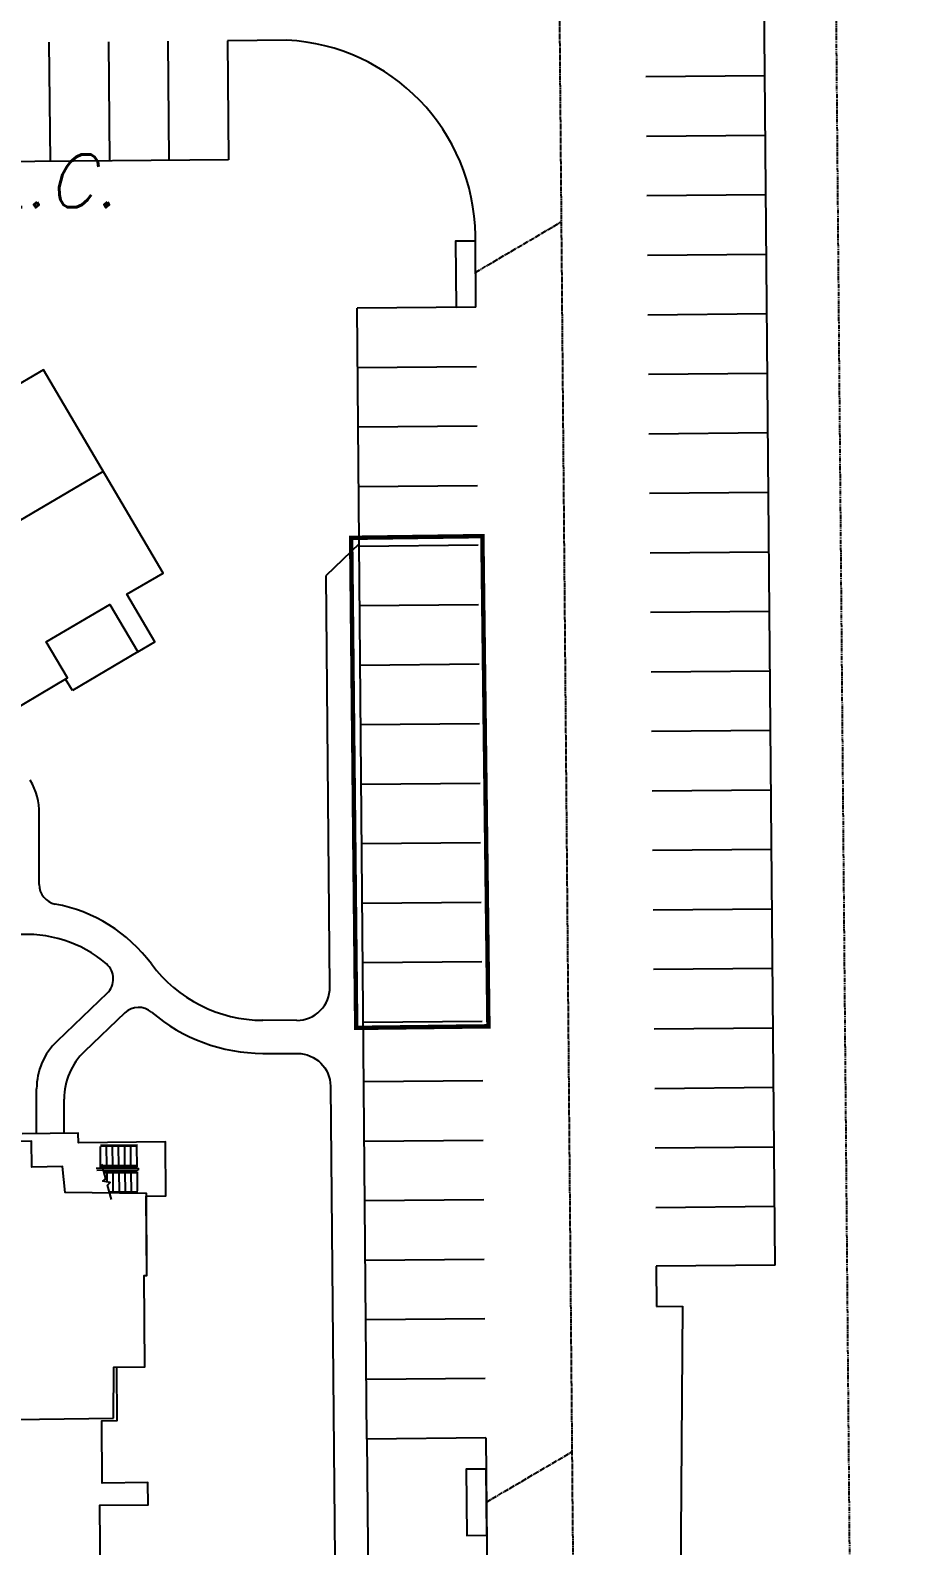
# Model space of a CAD drawing. Header units: feet. Extents: x 2327405 to 2393004, y 6977726 to 7089689.
# Drawn here: x 2342350.6 to 2342482, y 7039586.6 to 7039815.8 of the extents above; entities that cross this region are included whole.
import ezdxf

# ---------------------------------------------------------------- set-up
doc = ezdxf.new("R2010")
doc.units = ezdxf.units.FT
doc.header["$MEASUREMENT"] = 0
doc.linetypes.add('CNTR50', pattern=[0.9, 0.75, -0.05, 0.05, -0.05])
doc.linetypes.add('PHANTOM2', pattern=[1.25, 0.625, -0.125, 0.125, -0.125, 0.125, -0.125])
doc.layers.get('0').update_dxf_attribs({"linetype": 'CONTINUOUS'})
for name, color, linetype in [('s-adjoiner', 252, 'PHANTOM2'), ('s-adjoiner-txt', 2, 'CONTINUOUS'), ('s-apts', 252, 'CONTINUOUS'), ('s-apts-sd', 252, 'CNTR50')]:
    doc.layers.add(name, color=color, linetype=linetype)
doc.styles.add('LS80', font='simplex.shx', dxfattribs={"oblique": 15, "height": 8})

# ---------------------------------------------------------------- blocks, each defined once
blk = doc.blocks.new('2005042-10b')
at = {"layer": 's-adjoiner'}
blk.add_line((2342481.95386, 7038739.34828), (2342470.42616, 7040057.15786), dxfattribs=at)
at = {"layer": 's-apts'}
for p, q in [((2342463.27533, 7039629.02892), (2342460.84359, 7039908.01832)), ((2342353.41028, 7039813.95943), (2342353.56731, 7039795.96001)), ((2342362.40994, 7039814.03793), (2342362.56697, 7039796.03841)), ((2342371.40959, 7039814.11644), (2342371.56663, 7039796.11682)), ((2342389.40892, 7039814.27303), (2342380.40926, 7039814.19452)), ((2342380.40926, 7039814.19452), (2342380.56629, 7039796.19523)), ((2342443.71168, 7039808.76648), (2342461.71096, 7039808.92338)), ((2342443.79013, 7039799.76683), (2342461.78941, 7039799.92373)), ((2342380.56629, 7039796.19523), (2342308.56902, 7039795.56819)), ((2342443.86497, 7039790.76714), (2342461.86425, 7039790.92404)), ((2342418.00779, 7039773.89022), (2342417.92001, 7039784.72843)), ((2342443.94342, 7039781.76748), (2342461.9427, 7039781.92438)), ((2342418.00779, 7039773.89022), (2342400.00849, 7039773.73332)), ((2342401.49903, 7039602.73981), (2342400.00849, 7039773.73332)), ((2342418.00779, 7039773.89022), (2342415.01408, 7039773.86412)), ((2342444.02187, 7039772.76782), (2342462.02115, 7039772.92472)), ((2342418.08626, 7039764.89056), (2342400.08694, 7039764.73366)), ((2342444.10031, 7039763.76816), (2342462.09959, 7039763.92506)), ((2342418.1647, 7039755.8909), (2342400.16539, 7039755.734)), ((2342444.17876, 7039754.7685), (2342462.17804, 7039754.9254)), ((2342361.61672, 7039749.06367), (2342330.31005, 7039730.62447)), ((2342418.24315, 7039746.89124), (2342400.24383, 7039746.73434)), ((2342444.2572, 7039745.76885), (2342462.25648, 7039745.92575)), ((2342418.3216, 7039737.89158), (2342400.32228, 7039737.73469)), ((2342444.33912, 7039736.76861), (2342462.3384, 7039736.92551)), ((2342395.90293, 7039671.09258), (2342395.35933, 7039733.33495)), ((2342418.40004, 7039728.89193), (2342400.40073, 7039728.73503)), ((2342444.41757, 7039727.76896), (2342462.41685, 7039727.92586)), ((2342366.85424, 7039721.78046), (2342356.94526, 7039715.9442)), ((2342418.47849, 7039719.89227), (2342400.47917, 7039719.73537)), ((2342356.94526, 7039715.9442), (2342355.93025, 7039717.6675)), ((2342444.49241, 7039718.76927), (2342462.4917, 7039718.92617)), ((2342418.55693, 7039710.89261), (2342400.55762, 7039710.73571)), ((2342444.57086, 7039709.76961), (2342462.57014, 7039709.92651)), ((2342418.63538, 7039701.89295), (2342400.63606, 7039701.73605)), ((2342444.64931, 7039700.76995), (2342462.64859, 7039700.92685)), ((2342351.92038, 7039686.60467), (2342351.95068, 7039697.29111)), ((2342418.71383, 7039692.89329), (2342400.71451, 7039692.73639)), ((2342444.72775, 7039691.77029), (2342462.72703, 7039691.92719)), ((2342418.79227, 7039683.89364), (2342400.79296, 7039683.73674)), ((2342444.8062, 7039682.77063), (2342462.80548, 7039682.92753)), ((2342418.87072, 7039674.89398), (2342400.8714, 7039674.73708)), ((2342444.88465, 7039673.77098), (2342462.88393, 7039673.92788)), ((2342362.20802, 7039670.14346), (2342354.63523, 7039662.92016)), ((2342364.89455, 7039667.17814), (2342358.79723, 7039661.36221)), ((2342390.88894, 7039666.04893), (2342385.7704, 7039666.06345)), ((2342418.94916, 7039665.89432), (2342400.94985, 7039665.73742)), ((2342444.9631, 7039664.77132), (2342462.96238, 7039664.92822)), ((2342351.51812, 7039648.91336), (2342351.5374, 7039655.71244)), ((2342419.02761, 7039656.89466), (2342401.02829, 7039656.73776)), ((2342445.04154, 7039655.77166), (2342463.04083, 7039655.92856)), ((2342355.68463, 7039648.94919), (2342355.69939, 7039654.1545)), ((2342366.78368, 7039647.16956), (2342361.20055, 7039647.12155)), ((2342366.78511, 7039647.00289), (2342361.20199, 7039646.95489)), ((2342361.2285, 7039643.87167), (2342361.20199, 7039646.95489)), ((2342362.1437, 7039644.04621), (2342362.11862, 7039646.96277)), ((2342363.06033, 7039644.05409), (2342363.03525, 7039646.97065)), ((2342363.97696, 7039644.06197), (2342363.95188, 7039646.97853)), ((2342364.8936, 7039644.06986), (2342364.86852, 7039646.98641)), ((2342365.81023, 7039644.07774), (2342365.78515, 7039646.9943)), ((2342366.72829, 7039643.91896), (2342366.70178, 7039647.00218)), ((2342419.10899, 7039647.89375), (2342401.10966, 7039647.73806)), ((2342445.11999, 7039646.772), (2342463.11928, 7039646.9289)), ((2342445.11999, 7039646.772), (2342463.11928, 7039646.9289)), ((2342366.72686, 7039644.08562), (2342361.22706, 7039644.03833)), ((2342366.72829, 7039643.91896), (2342361.2285, 7039643.87167)), ((2342366.89675, 7039643.71207), (2342360.53519, 7039643.65737)), ((2342366.89961, 7039643.37875), (2342360.62749, 7039643.32481)), ((2342366.73474, 7039643.16899), (2342361.64042, 7039643.12518)), ((2342366.73618, 7039643.00233), (2342361.68657, 7039642.95891)), ((2342362.15301, 7039642.96292), (2342362.16527, 7039641.53779)), ((2342363.06964, 7039642.9708), (2342363.09329, 7039640.2209)), ((2342363.98628, 7039642.97868), (2342364.00992, 7039640.22878)), ((2342364.90291, 7039642.98656), (2342364.92656, 7039640.23666)), ((2342365.81954, 7039642.99444), (2342365.84319, 7039640.24455)), ((2342366.73474, 7039643.16899), (2342366.75982, 7039640.25243)), ((2342366.89675, 7039643.71207), (2342366.89961, 7039643.37875)), ((2342366.84458, 7039640.08648), (2342362.53885, 7039640.04946)), ((2342419.18684, 7039638.89409), (2342401.18751, 7039638.7384)), ((2342445.19844, 7039637.77234), (2342463.19772, 7039637.92924)), ((2342419.26468, 7039629.89443), (2342401.26536, 7039629.73874)), ((2342463.27533, 7039629.02892), (2342445.27601, 7039628.87262)), ((2342445.27601, 7039628.87262), (2342445.32888, 7039622.78149)), ((2342419.34253, 7039620.89476), (2342401.34321, 7039620.73907)), ((2342445.32888, 7039622.78149), (2342449.22518, 7039622.81557)), ((2342449.22518, 7039622.81557), (2342448.61035, 7039523.30639)), ((2342419.42038, 7039611.8951), (2342401.42106, 7039611.73941)), ((2342419.49816, 7039602.8955), (2342401.49903, 7039602.73981)), ((2342401.49903, 7039602.73981), (2342401.70259, 7039579.20644)), ((2342419.49816, 7039602.8955), (2342419.83549, 7039563.89696))]:
    blk.add_line(p, q, dxfattribs=at)
for points in [[(2342418.00159, 7039773.89202), (2342417.92062, 7039783.88984), (2342414.92692, 7039783.86374), (2342415.00789, 7039773.86592)], [(2342345.30322, 7039711.40832), (2342356.21747, 7039717.83667), (2342353.0033, 7039723.29379), (2342362.62507, 7039728.96089), (2342366.85424, 7039721.78046), (2342369.4392, 7039723.30296), (2342365.21002, 7039730.48339), (2342370.66715, 7039733.69756), (2342352.56628, 7039764.42979), (2342347.10916, 7039761.21562)], [(2342400.31891, 7039738.1224), (2342395.35933, 7039733.33495)], [(2342361.18795, 7039580.74399), (2342361.08477, 7039592.74354), (2342368.41783, 7039592.8066), (2342368.38917, 7039596.13981), (2342361.47276, 7039596.08034), (2342361.3918, 7039605.49665), (2342363.72504, 7039605.51672), (2342363.65554, 7039613.59975), (2342367.90538, 7039613.63629), (2342367.78644, 7039627.46912), (2342368.20309, 7039627.4727), (2342368.09991, 7039639.47225), (2342371.0998, 7039639.49805), (2342371.02958, 7039647.66441), (2342357.8634, 7039647.5512), (2342357.85122, 7039648.96782), (2342349.35154, 7039648.89473)], [(2342362.86324, 7039638.96137), (2342362.25652, 7039641.14749), (2342362.67146, 7039641.52209), (2342361.57417, 7039641.73646), (2342361.9891, 7039642.11106), (2342361.38238, 7039644.29718)]]:
    blk.add_lwpolyline(points, dxfattribs=at)
for points in [[(2342352.56628, 7039764.42979), (2342347.10916, 7039761.21562), (2342342.87998, 7039768.39604), (2342340.29503, 7039766.87354), (2342344.5242, 7039759.69311), (2342334.90243, 7039754.02602), (2342331.68826, 7039759.48314), (2342320.77401, 7039753.0548), (2342329.99361, 7039737.40147), (2342327.26505, 7039735.79438), (2342333.35506, 7039725.45457), (2342336.08362, 7039727.06165), (2342345.30322, 7039711.40832), (2342356.21747, 7039717.83667), (2342353.0033, 7039723.29379), (2342362.62507, 7039728.96089), (2342366.85424, 7039721.78046), (2342369.4392, 7039723.30296), (2342365.21002, 7039730.48339), (2342370.66715, 7039733.69756)], [(2342363.1572, 7039605.88954), (2342363.23889, 7039613.59617), (2342367.90538, 7039613.63629), (2342367.78644, 7039627.46912), (2342368.20309, 7039627.4727), (2342368.16415, 7039639.86281), (2342355.864, 7039640.02244), (2342355.47731, 7039643.9342), (2342350.81108, 7039643.87059), (2342350.75769, 7039647.78689), (2342325.76001, 7039647.44612), (2342325.8134, 7039643.52981), (2342320.81386, 7039643.46166), (2342320.86725, 7039639.54535), (2342309.15127, 7039639.37666), (2342309.37193, 7039626.96683), (2342309.78858, 7039626.97042), (2342309.90753, 7039613.13759), (2342314.57402, 7039613.17772), (2342314.49505, 7039605.22616)], [(2342419.53888, 7039598.18778), (2342416.53899, 7039598.16183), (2342416.62549, 7039588.16221), (2342419.62537, 7039588.18816)]]:
    blk.add_lwpolyline(points, close=True, dxfattribs=at)
at = {"layer": 's-apts', "const_width": 0.66667}
blk.add_lwpolyline([(2342399.12298, 7039739.01827), (2342399.88866, 7039664.91223), (2342419.88925, 7039665.1497), (2342418.97491, 7039739.28076)], close=True, dxfattribs=at)
at = {"layer": 's-apts'}
blk.add_lwpolyline([(2342385.75622, 7039661.06347), (2342391.00488, 7039661.04859, -0.410688962), (2342395.99049, 7039656.09467), (2342396.69897, 7039579.19953, -0.417746969), (2342393.69059, 7039576.1719), (2342390.49089, 7039576.18097, 0.142264706), (2342380.0169, 7039573.17143, -0.150770895), (2342369.99883, 7039570.47266, 1.033876846)], format="xyb", dxfattribs=at)
for centre, radius, start, end in [((2342387.92293, 7039784.30986), 30, 0.7994326, 87.1608197), ((2342341.95072, 7039697.31946), 10, 359.8375437, 30.2849376), ((2342354.92037, 7039686.59616), 3, 179.8375437, 259.4277206), ((2342350.06572, 7039660.586), 23.45934, 36.6145743, 79.4277206), ((2342350.06572, 7039660.586), 18.45934, 49.3456722, 141.681452), ((2342360.13738, 7039672.31428), 3, 313.6469337, 49.3456722), ((2342385.83022, 7039687.16117), 21.09781, 216.6145743, 269.8375437), ((2342390.90312, 7039671.04891), 5, 269.8375437, 0.5003831), ((2342366.96519, 7039665.00732), 3, 49.5840654, 133.6469337), ((2342385.83022, 7039687.16117), 26.09781, 229.5840654, 269.8375437), ((2342361.53736, 7039655.68409), 10, 133.6469337, 179.8375437), ((2342365.69935, 7039654.12614), 10, 133.6469337, 179.8375437)]:
    blk.add_arc(centre, radius, start, end, dxfattribs=at)
at = {"layer": 's-apts-sd'}
for p, q in [((2342417.96474, 7039779.18313), (2342430.89897, 7039786.80178)), ((2342419.58213, 7039593.18797), (2342432.52012, 7039600.80885))]:
    blk.add_line(p, q, dxfattribs=at)
at = {"layer": 's-apts-sd', "flags": 128}
blk.add_lwpolyline([(2342426.98141, 7040236.257), (2342429.60245, 7039935.54869), (2342430.38698, 7039845.54086), (2342435.16011, 7039297.92739), (2342436.79779, 7039110.03937), (2342439.2034, 7038834.04686), (2342393.78787, 7038807.29572)], dxfattribs=at)
at = {"layer": 's-adjoiner-txt', "insert": (2342254.55167, 7039797.00424, -375.99999), "char_height": 8, "attachment_point": 2, "rotation": 359.9999513, "style": 'LS80'}
blk.add_mtext('LOST SPURS RANCH APARTMENTS, L.L.C.\\PVOLUME 14788, PAGE 113\\PD.R.T.C.T.', dxfattribs=at)

msp = doc.modelspace()

# ---------------------------------------------------------------- block references
msp.add_blockref('2005042-10b', (0, 0))
msp.add_blockref('2005042-10b', (0, 0))

doc.saveas('drawing.dxf')
